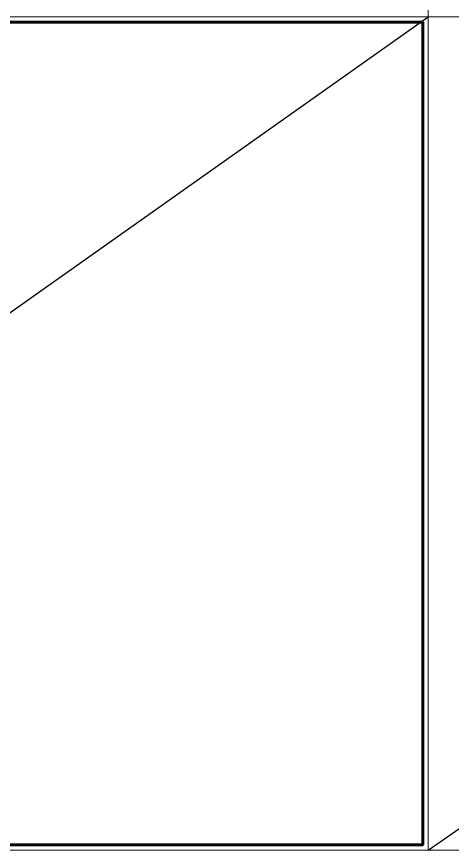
# Model space of a CAD drawing. Header units: millimetres. Extents: x 480521 to 6014615, y -961280 to 187869.
# Drawn here: x 697003 to 706318, y -28976 to -11156 of the extents above; entities that cross this region are included whole.
import ezdxf
from ezdxf.enums import TextEntityAlignment as Align

# ---------------------------------------------------------------- set-up
doc = ezdxf.new("R2010")
doc.units = ezdxf.units.MM
doc.header["$LTSCALE"] = 600
doc.header["$MEASUREMENT"] = 0
doc.layers.get('0').update_dxf_attribs({"lineweight": 0})
doc.layers.get('Defpoints').update_dxf_attribs({"lineweight": 0})
doc.layers.add('KCS_Plotter', color=11, linetype='Continuous', plot=False)
for name, color, linetype, lineweight in [('Khungten_LCDI', 7, 'Continuous', 25), ('LC Net thay', 7, 'Continuous', 25), ('LC Text1', 3, 'Continuous', 20)]:
    doc.layers.add(name, color=color, linetype=linetype, lineweight=lineweight)
doc.styles.add('Khungten', font='VHAVAN.TTF', dxfattribs={"width": 0.9, "height": 5000})
doc.styles.add('LC 1', font='VHAVANB.TTF')
doc.styles.add('Title', font='VHBLACK.TTF')

# ---------------------------------------------------------------- blocks, each defined once
blk = doc.blocks.new('lcdi fix')
at = {"layer": 'Defpoints', "lineweight": 0}
blk.add_lwpolyline([(-1200, -14850), (-1200, 14850), (40800, 14850), (40800, -14850)], close=True, dxfattribs=at)
at = {"color": 7, "style": 'Khungten', "width": 0.8}
for tag, p in [('REVISION', (39499, -10746)), ('NGAYHT', (39546, -11609))]:
    blk.add_attdef(tag, text='', height=200, dxfattribs=at).set_placement(p, align=Align.CENTER)
at = {"layer": 'LC Text1', "color": 3, "style": 'LC 1', "width": 1.834006}
for tag, p, p2 in [('TENBANVE1', (36913, -8886), (40339, -8886)), ('TENBANVE2', (36913, -9562), (40339, -9562))]:
    blk.add_attdef(tag, text='', height=250, dxfattribs=at).set_placement(p, p2, align=Align.FIT)
at = {"layer": 'LC Text1', "style": 'Title', "width": 0.7}
blk.add_attdef('SOBANVE', text='', height=250, dxfattribs=at).set_placement((39562, -13896), align=Align.CENTER)

msp = doc.modelspace()

# ---------------------------------------------------------------- linework, layer by layer
at = {"layer": 'Defpoints', "lineweight": 0}
for points in [[(680604.637, -11156.412), (680604.637, 6663.588), (705804.637, 6663.588), (705804.637, -11156.412)], [(680604.637, -28976.413), (680604.637, -11156.412), (705804.637, -11156.412), (705804.637, -28976.413)]]:
    msp.add_lwpolyline(points, close=True, dxfattribs=at)
at = {"layer": 'KCS_Plotter'}
for p, q in [((680604.637, -28976.413), (705804.637, -11156.412)), ((705804.637, -28976.413), (731004.637, -11156.412))]:
    msp.add_line(p, q, dxfattribs=at)
at = {"layer": 'Khungten_LCDI', "color": 5, "lineweight": 60}
msp.add_lwpolyline([(681324.637, -28856.413), (681324.637, -11276.412), (705684.637, -11276.412), (705684.637, -28856.413)], close=True, dxfattribs=at)

# ---------------------------------------------------------------- block references
at = {"layer": 'LC Net thay', "xscale": 0.6000000155618168, "yscale": 0.6000000155618168, "zscale": 0.6000000155618168}
msp.add_blockref('lcdi fix', (706524.637, -20066.413), dxfattribs=at)

doc.saveas('drawing.dxf')
